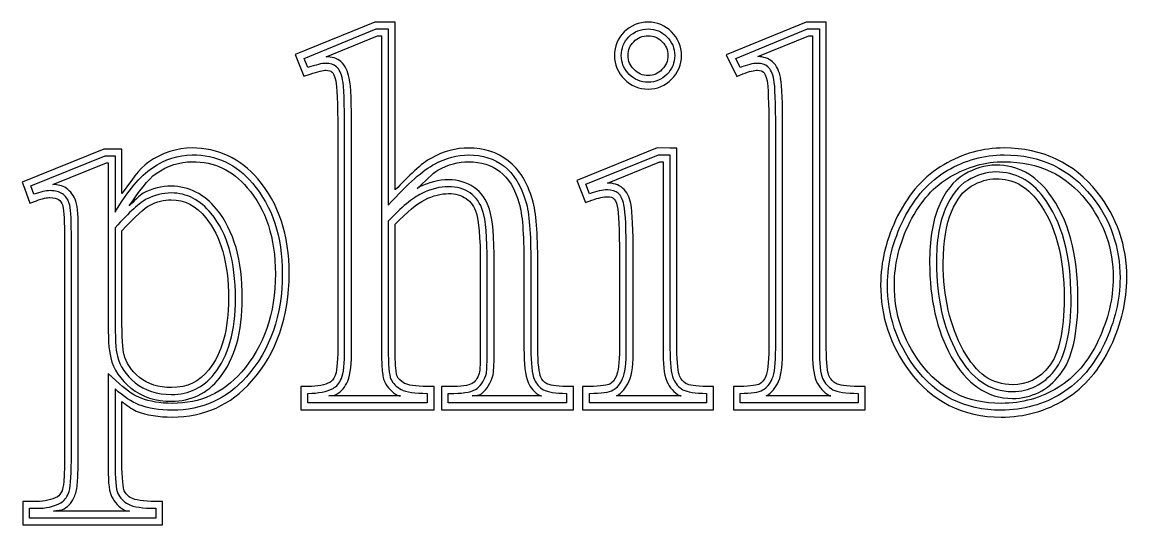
# Model space of a CAD drawing. Extents: x 35 to 204, y 106 to 197.
# Drawn here: x 130.64 to 153.07, y 105.59 to 115.8 of the extents above; entities that cross this region are included whole.
import ezdxf

# ---------------------------------------------------------------- set-up
doc = ezdxf.new("R2010")
doc.units = 0
doc.layers.add('Plast_1', color=7, linetype='CONTINUOUS')

msp = doc.modelspace()

# ---------------------------------------------------------------- linework, layer by layer
at = {"layer": 'Plast_1', "color": 7}
for points in [[(137.80469, 115.80469), (136.1875, 115.14453), (136.36328, 114.70703), (136.48828, 114.74803)], [(138.2169, 112.3961), (138.2169, 115.80431), (138.07627, 115.80431), (137.80469, 115.80469)], [(146.56055, 115.80469), (144.93945, 115.14063), (145.15234, 114.70313), (145.27344, 114.75193)], [(146.9688, 109.1777), (146.9688, 115.80466), (146.82817, 115.80466), (146.56055, 115.80469)], [(136.44297, 114.88106), (136.36817, 115.06795), (137.8313, 115.66602), (138.07686, 115.66604)], [(136.81861, 115.10122), (137.85939, 115.52734)], [(137.85939, 115.52734), (137.93749, 115.52734), (137.93749, 111.81836), (137.93749, 111.72856), (137.93749, 109.17777)], [(138.07686, 115.66604), (138.07686, 112.08831)], [(145.22161, 114.88104), (145.13081, 115.06793), (146.5886, 115.666), (146.82894, 115.66604)], [(145.58211, 115.10328), (146.61525, 115.52734)], [(146.61525, 115.52734), (146.68945, 115.52734), (146.68945, 109.17773)], [(146.82894, 115.66604), (146.82894, 109.17807)], [(143.63086, 115.4082), (143.63286, 115.4062), (143.63486, 115.4062)], [(143.6329, 114.84175), (143.6329, 114.83975), (143.6309, 114.83975)], [(136.93359, 114.79103), (136.93559, 114.79103), (136.93759, 114.78903)], [(145.69141, 114.79103), (145.69341, 114.79103), (145.69341, 114.78903)], [(146.04105, 114.66187), (146.04305, 114.66187)], [(137.01179, 114.60935), (137.01179, 114.60735), (137.01179, 114.60535)], [(145.76761, 114.60935), (145.76761, 114.60735)], [(137.05089, 113.60535), (137.05089, 109.17761)], [(137.19053, 109.17803), (137.19053, 113.6048)], [(137.33035, 109.1774), (137.33035, 113.60514)], [(145.80271, 113.62102), (145.80271, 109.17766)], [(145.94252, 109.17801), (145.94252, 113.6208)], [(146.08205, 109.17749), (146.08205, 113.62085)], [(132.66797, 112.32227), (132.66797, 113.22656), (132.29883, 113.22656), (130.64258, 112.55664), (130.68948, 112.42969), (130.80276, 112.12695), (130.93362, 112.17775)], [(130.81994, 112.47813), (132.32579, 113.08687), (132.52871, 113.08687), (132.52871, 111.94414)], [(143.5332, 113.24805), (141.90625, 112.58789), (142.08203, 112.13867), (142.21094, 112.18747)], [(142.16189, 112.31785), (142.08709, 112.51008), (143.5609, 113.10815), (143.79588, 113.10823)], [(143.93559, 109.1774), (143.93559, 113.24772), (143.79496, 113.24772), (143.5332, 113.24805)], [(143.79588, 113.10823), (143.79588, 109.17807)], [(131.26377, 112.50768), (132.35362, 112.94714), (132.38872, 112.94714), (132.38872, 111.7694), (132.38872, 111.62878), (132.38872, 111.43151), (132.38872, 109.8026)], [(134.0938, 112.96857), (134.09375, 112.96875)], [(139.71103, 112.96897), (139.71096, 112.96875)], [(142.52565, 112.53692), (143.5879, 112.96875)], [(143.5879, 112.96875), (143.6563, 112.96875), (143.6563, 109.17773)], [(139.08212, 112.79705), (139.08212, 112.79905)], [(130.88396, 112.30723), (130.81994, 112.47813)], [(131.53721, 112.43148), (131.53721, 112.43348)], [(149.9102, 112.47062), (149.9122, 112.47062)], [(131.38089, 112.20315), (131.38289, 112.20115)], [(133.67183, 112.19541), (133.67187, 112.19531)], [(139.65631, 112.22046), (139.65831, 112.21846), (139.66031, 112.21846)], [(142.65234, 112.22257), (142.65434, 112.22057), (142.65634, 112.21857)], [(151.26562, 112.16598), (151.26762, 112.16598), (151.26762, 112.16398)], [(133.22648, 112.08013), (133.22648, 112.08213), (133.22848, 112.08213)], [(140.73635, 112.11914), (140.73635, 112.11714)], [(142.99831, 112.12086), (142.99831, 112.12286)], [(138.07692, 111.76254), (138.07692, 109.17803)], [(139.86734, 111.91768), (139.86734, 111.91568)], [(131.50199, 111.52146), (131.50199, 106.89842)], [(131.64221, 106.89794), (131.64221, 111.52228)], [(131.78132, 106.89828), (131.78132, 111.52132)], [(132.52871, 111.62908), (132.52871, 109.80284)], [(132.66789, 109.80278), (132.66789, 111.56841)], [(138.21686, 109.17749), (138.21686, 111.69898)], [(142.76964, 111.06232), (142.76964, 109.17755)], [(142.90952, 109.17801), (142.90952, 111.06299)], [(143.04911, 109.1775), (143.04911, 111.06227)], [(139.94544, 110.90786), (139.94544, 109.17739)], [(140.08468, 109.17803), (140.08468, 110.90816)], [(140.22465, 109.17786), (140.22465, 110.90833)], [(140.83205, 110.90815), (140.83205, 109.17768)], [(140.97108, 110.9082), (140.97108, 109.17807)], [(141.11143, 109.17735), (141.11143, 110.90782)], [(132.71289, 109.05664), (132.71089, 109.05864)], [(149.50391, 109.00973), (149.50591, 109.00973)], [(132.62105, 108.45898), (132.38863, 108.66992), (132.38863, 106.86523)], [(140.20315, 108.64052), (140.20515, 108.64452), (140.20515, 108.65052)], [(141.17393, 108.59528), (141.17393, 108.59728)], [(142.70904, 108.62287), (142.70704, 108.62087), (142.70704, 108.61887)], [(145.74411, 108.61907), (145.74611, 108.61907)], [(147.0215, 108.62492), (147.0215, 108.62692)], [(132.52871, 108.35573), (132.52871, 106.8659)], [(132.85157, 108.37096), (132.85157, 108.36896), (132.85357, 108.36896)], [(136.44341, 108.40411), (136.30278, 108.40411), (136.30278, 107.9334), (139.00591, 107.9334), (139.00591, 108.40411), (138.86724, 108.40411)], [(136.89272, 108.49011), (136.89072, 108.49011), (136.88872, 108.48811)], [(138.00199, 108.49809), (138.00399, 108.49609), (138.00399, 108.49209)], [(139.40635, 108.40392), (139.1544, 108.40392), (139.1544, 107.93321), (141.83604, 107.93321), (141.83604, 108.40392), (141.69737, 108.40392)], [(142.16212, 108.40401), (142.02149, 108.40401), (142.02149, 107.9333), (144.67774, 107.9333), (144.67774, 108.40401), (144.53907, 108.40401)], [(143.7305, 108.50977), (143.7325, 108.50777), (143.7345, 108.50577)], [(145.22072, 108.40421), (145.08205, 108.40421), (145.08205, 107.9335), (147.75783, 107.9335), (147.75783, 108.40421), (147.61916, 108.40421)], [(146.76565, 108.51367), (146.76565, 108.51167), (146.76565, 108.50967)], [(133.06055, 108.16602), (133.05855, 108.16602)], [(138.86723, 108.26491), (138.86723, 108.07267), (136.44292, 108.07267), (136.44292, 108.26491)], [(138.32441, 108.21251), (136.86933, 108.21251)], [(137.01777, 108.24181), (137.01977, 108.24381)], [(138.26961, 108.22451), (138.27161, 108.22251), (138.27561, 108.22051)], [(141.69734, 108.26491), (141.69734, 108.07267), (139.29439, 108.07267), (139.29439, 108.26491), (139.40653, 108.26491)], [(141.18943, 108.2127), (139.78318, 108.2127)], [(139.96678, 108.2557), (139.96878, 108.2577)], [(144.53814, 108.26491), (144.53814, 108.07267), (142.16189, 108.07267), (142.16189, 108.26491)], [(144.02566, 108.21266), (142.71121, 108.21266)], [(143.98646, 108.21866), (143.98846, 108.21866), (143.99046, 108.21866)], [(147.61926, 108.26491), (147.61926, 108.07267), (145.22165, 108.07267), (145.22165, 108.26491)], [(147.06068, 108.21265), (145.75, 108.21265)], [(147.03128, 108.21865), (147.03328, 108.21865), (147.03528, 108.21665)], [(132.66792, 106.86517), (132.66792, 108.0976)], [(131.45709, 106.29295), (131.45509, 106.29095), (131.45309, 106.28695)], [(132.45893, 106.17383), (132.46093, 106.17383), (132.46093, 106.17183)], [(132.71482, 106.287), (132.71482, 106.289)], [(130.92971, 106.07016), (130.92771, 106.07016), (130.65428, 106.07016), (130.65428, 105.5936), (133.49607, 105.5936), (133.49607, 106.07016), (133.35545, 106.07016)], [(133.35635, 105.93142), (133.35635, 105.73384), (130.7932, 105.73384), (130.7932, 105.93142), (130.9267, 105.93142)], [(132.82426, 105.87292), (131.28324, 105.87292)], [(131.49613, 105.92172), (131.49813, 105.92172)], [(132.73436, 105.88862), (132.73636, 105.88862), (132.73636, 105.88662)]]:
    msp.add_lwpolyline(points, dxfattribs=at)
for points in [[(143.35352, 115.80469)], [(143.35267, 115.66604)], [(143.35356, 115.52725)], [(134.0937, 113.24799)], [(150.57754, 113.10823)], [(150.57812, 113.24805)], [(150.41216, 112.90035)], [(150.57812, 112.96875)], [(150.41201, 112.76114)], [(150.4122, 112.62101)], [(132.52875, 111.62908)]]:
    msp.add_lwpolyline(points, close=True, dxfattribs=at)
for points in [[(143.35352, 115.80469), (143.16799, 115.80469), (142.99364, 115.73389), (142.86328, 115.60352)], [(143.82812, 115.60547), (143.70184, 115.73438), (143.53471, 115.80469), (143.35352, 115.80469)], [(142.86328, 115.60352), (142.73623, 115.47647), (142.66797, 115.30858), (142.66797, 115.12695)], [(142.96286, 115.50584), (143.069653, 115.61264), (143.19959, 115.66604), (143.35267, 115.66604)], [(143.06059, 115.40616), (143.14379, 115.48936), (143.23292, 115.52725), (143.35356, 115.52725)], [(143.35267, 115.66604), (143.502183, 115.66604), (143.62856, 115.61264), (143.7318, 115.50584)], [(143.35352, 115.52734), (143.46981, 115.52734), (143.55101, 115.49084), (143.63086, 115.4082)], [(144.03125, 115.12695), (144.03125, 115.30969), (143.95915, 115.47885), (143.82812, 115.60547)], [(142.808, 115.12671), (142.808, 115.27623), (142.85962, 115.402607), (142.96286, 115.50584)], [(142.94731, 115.12686), (142.94731, 115.24428), (142.98121, 115.32674), (143.06059, 115.40616)], [(143.63486, 115.4062), (143.71746, 115.3264), (143.75204, 115.24321), (143.75204, 115.1269)], [(143.7318, 115.50584), (143.8386, 115.402607), (143.892, 115.27623), (143.892, 115.12671)], [(137.11548, 115.00162), (137.03528, 115.07042), (136.92901, 115.09902), (136.81861, 115.10122)], [(142.66797, 115.12695), (142.66797, 114.94422), (142.73937, 114.77435), (142.86914, 114.64453)], [(142.9682, 114.74224), (142.8614, 114.84904), (142.808, 114.977197), (142.808, 115.12671)], [(143.06645, 114.84171), (142.98265, 114.92551), (142.94731, 115.01057), (142.94731, 115.12686)], [(143.75204, 115.1269), (143.75204, 115.01061), (143.71674, 114.92553), (143.6329, 114.84175)], [(143.892, 115.12671), (143.892, 114.977197), (143.8386, 114.84904), (143.7318, 114.74224)], [(143.83008, 114.64453), (143.95989, 114.77435), (144.03125, 114.94422), (144.03125, 115.12695)], [(145.87313, 115.00171), (145.79393, 115.07031), (145.68977, 115.10161), (145.58211, 115.10328)], [(136.80608, 114.96646), (136.73132, 114.96646), (136.610283, 114.937993), (136.44297, 114.88106)], [(137.02502, 114.89706), (136.97162, 114.943327), (136.89864, 114.96646), (136.80608, 114.96646)], [(137.14783, 114.6354), (137.122897, 114.76356), (137.08196, 114.85078), (137.02502, 114.89706)], [(137.28345, 114.66569), (137.25555, 114.80644), (137.21025, 114.92282), (137.11548, 115.00162)], [(143.35356, 114.72061), (143.23725, 114.72061), (143.15022, 114.75791), (143.06645, 114.84171)], [(145.57404, 114.96644), (145.481487, 114.96644), (145.36401, 114.937973), (145.22161, 114.88104)], [(145.7823, 114.89704), (145.7289, 114.943307), (145.65948, 114.96644), (145.57404, 114.96644)], [(145.90512, 114.63538), (145.880187, 114.76354), (145.839247, 114.85076), (145.7823, 114.89704)], [(146.04305, 114.66187), (146.01525, 114.80484), (145.96895, 114.922), (145.87313, 115.00171)], [(136.48828, 114.74803), (136.6496, 114.80293), (136.76729, 114.82613), (136.80664, 114.82613)], [(136.80664, 114.82613), (136.87594, 114.82613), (136.91034, 114.81113), (136.93359, 114.79103)], [(136.93759, 114.78903), (136.95339, 114.77623), (136.99009, 114.72103), (137.01179, 114.60935)], [(137.19053, 113.6048), (137.19053, 114.163713), (137.176297, 114.507247), (137.14783, 114.6354)], [(137.33035, 113.60514), (137.33035, 114.16642), (137.32135, 114.49562), (137.28345, 114.66569)], [(142.86914, 114.64453), (142.99895, 114.51471), (143.17078, 114.44336), (143.35352, 114.44336)], [(143.35267, 114.58204), (143.20315, 114.58204), (143.074993, 114.63544), (142.9682, 114.74224)], [(143.7318, 114.74224), (143.62856, 114.63544), (143.502183, 114.58204), (143.35267, 114.58204)], [(143.35352, 114.44336), (143.53561, 114.44336), (143.70359, 114.51436), (143.83008, 114.64453)], [(143.6309, 114.83975), (143.551, 114.75715), (143.46985, 114.72061), (143.35356, 114.72061)], [(145.27344, 114.75193), (145.40616, 114.80503), (145.51027, 114.82613), (145.57422, 114.82613)], [(145.57422, 114.82613), (145.63452, 114.82613), (145.66582, 114.81313), (145.69141, 114.79103)], [(145.69341, 114.78903), (145.70921, 114.77623), (145.74591, 114.72103), (145.76761, 114.60935)], [(145.94252, 113.6208), (145.94252, 114.172593), (145.930053, 114.510787), (145.90512, 114.63538)], [(146.08205, 113.62085), (146.08205, 114.17475), (146.07405, 114.49842), (146.04105, 114.66187)], [(137.01179, 114.60535), (137.03099, 114.51905), (137.05089, 114.16189), (137.05089, 113.60535)], [(145.76761, 114.60735), (145.78481, 114.52165), (145.80271, 114.17072), (145.80271, 113.62102)], [(134.09375, 113.24805), (133.78368, 113.24805), (133.48492, 113.14875), (133.20898, 112.96094)], [(133.28697, 112.84658), (133.54329, 113.021013), (133.812067, 113.10823), (134.0933, 113.10823)], [(134.0933, 113.10823), (134.584567, 113.10823), (134.993957, 112.915993), (135.32147, 112.53152)], [(135.42768, 112.62103), (135.07784, 113.03172), (134.62136, 113.24799), (134.0937, 113.24799)], [(139.71104, 113.24767), (139.45461, 113.24767), (139.19976, 113.17837), (138.95127, 113.04454)], [(139.01668, 112.92134), (139.248073, 113.045933), (139.479467, 113.10823), (139.71086, 113.10823)], [(139.71086, 113.10823), (139.988533, 113.10823), (140.22705, 113.031693), (140.42641, 112.87862)], [(140.51182, 112.98985), (140.28764, 113.16198), (140.01434, 113.24767), (139.71104, 113.24767)], [(150.57812, 113.24805), (150.14782, 113.24805), (149.7362, 113.13331), (149.35352, 112.9082)], [(149.42413, 112.78784), (149.787237, 113.001433), (150.171707, 113.10823), (150.57754, 113.10823)], [(150.57754, 113.10823), (151.318007, 113.10823), (151.912517, 112.826997), (152.36107, 112.26453)], [(152.4707, 112.35156), (151.99882, 112.94328), (151.35391, 113.24805), (150.57812, 113.24805)], [(132.52871, 111.94414), (132.781463, 112.374887), (133.034217, 112.6757), (133.28697, 112.84658)], [(133.20898, 112.96094), (133.02011, 112.83302), (132.84497, 112.56542), (132.66797, 112.32227)], [(133.36528, 112.73029), (133.60199, 112.89137), (133.84141, 112.96857), (134.0938, 112.96857)], [(134.09375, 112.96875), (134.54862, 112.96875), (134.90966, 112.79967), (135.21484, 112.44141)], [(138.07686, 112.08831), (138.472007, 112.522623), (138.78528, 112.8003), (139.01668, 112.92134)], [(138.95127, 113.04454), (138.75343, 112.94105), (138.48737, 112.66926), (138.2169, 112.3961)], [(139.08212, 112.79905), (139.29642, 112.91444), (139.50467, 112.96897), (139.71103, 112.96897)], [(139.71096, 112.96875), (139.963, 112.96875), (140.16727, 112.90165), (140.34182, 112.76758)], [(140.42641, 112.87862), (140.625763, 112.72554), (140.7735, 112.485243), (140.86962, 112.15773)], [(141.00401, 112.19689), (140.9022, 112.54377), (140.7407, 112.8141), (140.51182, 112.98985)], [(149.35352, 112.9082), (148.96422, 112.68302), (148.6519, 112.33132), (148.41797, 111.86719)], [(149.49414, 112.66797), (149.83767, 112.87005), (150.19677, 112.96875), (150.57812, 112.96875)], [(150.41211, 112.90035), (150.19535, 112.90035), (149.97898, 112.83505), (149.76953, 112.7109)], [(151.49028, 112.33199), (151.21704, 112.70143), (150.84433, 112.90035), (150.41216, 112.90035)], [(150.57812, 112.96875), (151.28327, 112.96875), (151.82673, 112.71095), (152.25195, 112.17773)], [(132.81841, 112.07599), (133.00492, 112.34778), (133.19317, 112.61392), (133.36528, 112.73029)], [(136.0644, 110.69525), (136.0644, 111.47403), (135.85317, 112.12328), (135.42768, 112.62103)], [(138.66415, 112.42595), (138.80115, 112.54452), (138.98976, 112.74873), (139.08212, 112.79705)], [(139.29892, 112.60169), (139.09981, 112.60169), (138.89739, 112.54939), (138.69345, 112.44935)], [(139.81845, 112.4474), (139.67215, 112.55067), (139.49305, 112.60169), (139.29892, 112.60169)], [(140.34182, 112.76758), (140.51164, 112.63717), (140.64591, 112.42728), (140.73635, 112.11914)], [(148.54304, 111.8053), (148.76732, 112.250293), (149.061017, 112.577807), (149.42413, 112.78784)], [(148.66797, 111.74219), (148.8826, 112.16804), (149.15721, 112.47308), (149.49414, 112.66797)], [(149.76953, 112.7109), (149.54716, 112.58084), (149.37716, 112.35636), (149.25195, 112.0566)], [(150.41201, 112.76114), (150.22333, 112.76114), (150.032873, 112.70418), (149.84064, 112.59026)], [(149.9122, 112.47062), (150.08721, 112.57434), (150.2516, 112.62101), (150.4122, 112.62101)], [(151.37853, 112.24851), (151.12577, 112.590263), (150.803597, 112.76114), (150.41201, 112.76114)], [(150.41211, 112.62105), (150.76311, 112.62105), (151.03335, 112.48004), (151.26562, 112.16598)], [(131.2097, 112.38203), (131.12426, 112.38203), (131.01568, 112.357097), (130.88396, 112.30723)], [(131.46067, 112.31793), (131.400137, 112.360663), (131.31648, 112.38203), (131.2097, 112.38203)], [(131.53721, 112.43348), (131.46091, 112.48618), (131.36373, 112.50068), (131.26377, 112.50768)], [(131.73252, 112.16976), (131.69652, 112.27785), (131.6284, 112.37022), (131.53721, 112.43148)], [(133.67192, 112.47248), (133.4778, 112.47248), (133.28606, 112.42408), (133.10161, 112.3299)], [(134.59185, 112.00568), (134.34413, 112.30759), (134.02641, 112.47248), (133.67192, 112.47248)], [(135.21484, 112.44141), (135.59312, 111.99953), (135.78516, 111.42523), (135.78516, 110.69531)], [(135.32147, 112.53152), (135.723743, 112.061613), (135.92488, 111.449307), (135.92488, 110.6946)], [(138.69345, 112.44935), (138.68445, 112.44535), (138.67285, 112.43045), (138.66415, 112.42595)], [(139.29975, 112.46207), (139.125317, 112.46207), (138.94376, 112.41579), (138.75508, 112.32323)], [(139.73762, 112.33391), (139.616587, 112.41935), (139.47063, 112.46207), (139.29975, 112.46207)], [(140.13095, 112.00404), (140.07045, 112.19192), (139.96621, 112.34661), (139.81845, 112.4474)], [(142.525, 112.39795), (142.425327, 112.39795), (142.30429, 112.37125), (142.16189, 112.31785)], [(142.74394, 112.32855), (142.69054, 112.374817), (142.61756, 112.39795), (142.525, 112.39795)], [(142.83424, 112.4334), (142.75084, 112.5049), (142.6408, 112.53692), (142.52565, 112.53692)], [(142.99831, 112.12286), (142.97001, 112.25193), (142.92431, 112.35956), (142.83424, 112.4334)], [(149.84064, 112.59026), (149.65196, 112.479907), (149.498883, 112.28411), (149.38141, 112.00287)], [(149.50981, 111.94914), (149.61954, 112.21186), (149.75521, 112.37997), (149.9102, 112.47062)], [(130.93362, 112.17775), (131.056, 112.22405), (131.15071, 112.24225), (131.20901, 112.24225)], [(131.20901, 112.24225), (131.29721, 112.24225), (131.35193, 112.22365), (131.38089, 112.20315)], [(131.38289, 112.20115), (131.41919, 112.17695), (131.44609, 112.14425), (131.46689, 112.08201)], [(131.59951, 112.12569), (131.571043, 112.21113), (131.524763, 112.27521), (131.46067, 112.31793)], [(131.78132, 111.52132), (131.78132, 111.84234), (131.77732, 112.03526), (131.73252, 112.16976)], [(133.1642, 112.20579), (133.03604, 112.141723), (132.824223, 111.949487), (132.52875, 111.62908)], [(133.10161, 112.3299), (133.02911, 112.2936), (132.90644, 112.15214), (132.81841, 112.07599)], [(133.67149, 112.33395), (133.50061, 112.33395), (133.331513, 112.29123), (133.1642, 112.20579)], [(133.22848, 112.08213), (133.37866, 112.15883), (133.52421, 112.19541), (133.67183, 112.19541)], [(134.48315, 111.91744), (134.255317, 112.195113), (133.984763, 112.33395), (133.67149, 112.33395)], [(133.67187, 112.19531), (133.94393, 112.19531), (134.16705, 112.08156), (134.375, 111.82813)], [(138.75508, 112.32323), (138.566407, 112.23067), (138.340353, 112.043773), (138.07692, 111.76254)], [(138.21686, 111.69898), (138.45478, 111.94677), (138.66437, 112.12241), (138.81647, 112.19703)], [(138.81647, 112.19703), (138.98989, 112.28213), (139.14913, 112.32203), (139.29889, 112.32203)], [(139.29889, 112.32203), (139.44652, 112.32203), (139.56055, 112.28803), (139.65631, 112.22046)], [(139.66031, 112.21846), (139.75271, 112.15596), (139.82122, 112.06219), (139.86734, 111.91768)], [(139.99928, 111.96012), (139.94588, 112.127433), (139.85866, 112.25203), (139.73762, 112.33391)], [(140.86962, 112.15773), (140.93726, 111.929897), (140.97108, 111.513387), (140.97108, 110.9082)], [(141.11143, 110.90782), (141.11143, 111.51821), (141.08123, 111.93675), (141.00401, 112.19689)], [(142.21094, 112.18747), (142.34332, 112.23707), (142.45063, 112.25777), (142.52539, 112.25777)], [(142.52539, 112.25777), (142.59469, 112.25777), (142.62909, 112.24277), (142.65234, 112.22257)], [(142.65634, 112.21857), (142.67074, 112.20707), (142.70344, 112.16147), (142.72474, 112.06427)], [(142.86142, 112.09359), (142.836487, 112.20751), (142.797327, 112.28583), (142.74394, 112.32855)], [(151.26762, 112.16398), (151.61806, 111.69671), (151.79887, 111.04579), (151.79887, 110.19719)], [(151.93921, 110.19799), (151.93921, 111.06661), (151.752317, 111.750117), (151.37853, 112.24851)], [(152.07817, 110.19723), (152.07817, 111.08585), (151.88741, 111.80248), (151.49028, 112.33199)], [(152.25195, 112.17773), (152.61463, 111.72014), (152.79297, 111.20393), (152.79297, 110.60938)], [(152.36107, 112.26453), (152.741977, 111.783937), (152.93243, 111.232147), (152.93243, 110.60916)], [(153.07227, 110.60938), (153.07227, 111.26079), (152.86984, 111.84797), (152.4707, 112.35156)], [(131.46689, 112.08201), (131.47899, 112.04561), (131.50199, 111.83412), (131.50199, 111.52146)], [(131.64221, 111.52228), (131.64221, 111.839113), (131.627977, 112.04025), (131.59951, 112.12569)], [(132.66789, 111.56841), (132.93317, 111.85044), (133.1483, 112.04105), (133.22648, 112.08013)], [(135.11333, 110.19318), (135.11333, 110.96114), (134.94607, 111.5706), (134.59185, 112.00568)], [(140.08468, 110.90816), (140.08468, 111.442147), (140.056213, 111.7928), (139.99928, 111.96012)], [(140.22465, 110.90833), (140.22465, 111.44633), (140.20215, 111.79376), (140.13095, 112.00404)], [(140.73635, 112.11714), (140.79435, 111.92161), (140.83205, 111.50814), (140.83205, 110.90815)], [(142.72474, 112.06427), (142.75054, 111.93734), (142.76964, 111.58892), (142.76964, 111.06232)], [(142.90952, 111.06299), (142.90952, 111.593423), (142.893487, 111.936957), (142.86142, 112.09359)], [(143.04911, 111.06227), (143.04911, 111.59551), (143.03661, 111.93392), (142.99831, 112.12086)], [(149.25195, 112.0566), (149.12447, 111.75141), (149.06641, 111.37173), (149.06641, 110.91793)], [(149.38141, 112.00287), (149.26393, 111.721637), (149.20519, 111.360307), (149.20519, 110.91888)], [(149.34379, 110.91789), (149.34379, 111.34694), (149.40229, 111.69186), (149.50981, 111.94914)], [(134.375, 111.82813), (134.67515, 111.45869), (134.83398, 110.91977), (134.83398, 110.19336)], [(134.97442, 110.19265), (134.97442, 110.940237), (134.810663, 111.515167), (134.48315, 111.91744)], [(139.86734, 111.91568), (139.90964, 111.7912), (139.94544, 111.43689), (139.94544, 110.90786)], [(148.41797, 111.86719), (148.1888, 111.40885), (148.07227, 110.94213), (148.07227, 110.4707)], [(148.21197, 110.47033), (148.21197, 110.918877), (148.322327, 111.363867), (148.54304, 111.8053)], [(148.35156, 110.4707), (148.35156, 110.89637), (148.45571, 111.31766), (148.66797, 111.74219)], [(149.06641, 110.91793), (149.06641, 110.18758), (149.20978, 109.54958), (149.50391, 109.00973)], [(149.20519, 110.91888), (149.20519, 110.206893), (149.345807, 109.592803), (149.62704, 109.07661)], [(149.75004, 109.14445), (149.48225, 109.63667), (149.34379, 110.225), (149.34379, 110.91789)], [(135.78516, 110.69531), (135.78516, 109.8783), (135.55465, 109.21866), (135.09375, 108.69336)], [(135.92488, 110.6946), (135.92488, 109.8509), (135.682807, 109.153153), (135.19866, 108.60136)], [(135.30268, 108.50971), (135.81008, 109.08799), (136.0644, 109.82487), (136.0644, 110.69525)], [(152.79297, 110.60938), (152.79297, 110.19381), (152.69288, 109.77066), (152.49023, 109.33789)], [(152.93243, 110.60916), (152.93243, 110.171293), (152.827413, 109.728083), (152.61738, 109.27953)], [(152.74414, 109.2207), (152.96157, 109.68504), (153.07227, 110.1492), (153.07227, 110.60938)], [(148.07227, 110.4707), (148.07227, 109.82715), (148.26724, 109.23777), (148.65039, 108.7207)], [(148.76198, 108.80428), (148.395307, 109.299107), (148.21197, 109.854457), (148.21197, 110.47033)], [(148.875, 108.88672), (148.52481, 109.3593), (148.35156, 109.88252), (148.35156, 110.4707)], [(134.83398, 110.19336), (134.83398, 109.55513), (134.6964, 109.07704), (134.43359, 108.74609)], [(134.54189, 108.6601), (134.830243, 109.023213), (134.97442, 109.534063), (134.97442, 110.19265)], [(134.65044, 108.57404), (134.96434, 108.96932), (135.11333, 109.51423), (135.11333, 110.19318)], [(151.79887, 110.19719), (151.79887, 109.51802), (151.68437, 109.05784), (151.49418, 108.81633)], [(151.6028, 108.72952), (151.827073, 109.014313), (151.93921, 109.503803), (151.93921, 110.19799)], [(151.71294, 108.64254), (151.9713, 108.97061), (152.07818, 109.48802), (152.07817, 110.19723)], [(132.38872, 109.8026), (132.38872, 109.40368), (132.40052, 109.14722), (132.44142, 108.98815)], [(132.52871, 109.80284), (132.52871, 109.407687), (132.544743, 109.14781), (132.57681, 109.02321)], [(132.71089, 109.05864), (132.68769, 109.14874), (132.66789, 109.4114), (132.66789, 109.80278)], [(152.49023, 109.33789), (152.2897, 108.90963), (152.01929, 108.5954), (151.67383, 108.38281)], [(152.61738, 109.27953), (152.407347, 108.830977), (152.117213, 108.492783), (151.74698, 108.26495)], [(132.57681, 109.02321), (132.626677, 108.816737), (132.747713, 108.635183), (132.93992, 108.47855)], [(133.02734, 108.58789), (132.85475, 108.72896), (132.75492, 108.8826), (132.71289, 109.05664)], [(137.05089, 109.17761), (137.05089, 108.87795), (137.02049, 108.67702), (136.99819, 108.62488)], [(137.12643, 108.56928), (137.169163, 108.66896), (137.19053, 108.871877), (137.19053, 109.17803)], [(137.25415, 108.51334), (137.31725, 108.66056), (137.33035, 108.86476), (137.33035, 109.1774)], [(137.93749, 109.17777), (137.93749, 109.00798), (137.94149, 108.87025), (137.95119, 108.75981)], [(138.07692, 109.17803), (138.07692, 108.843397), (138.09472, 108.63514), (138.13032, 108.55326)], [(138.22856, 108.78296), (138.22056, 108.88076), (138.21686, 109.01265), (138.21686, 109.17749)], [(139.94544, 109.17739), (139.94544, 108.90487), (139.93504, 108.72712), (139.93174, 108.70669)], [(140.06868, 108.67608), (140.079347, 108.733013), (140.08468, 108.90033), (140.08468, 109.17803)], [(140.20515, 108.65052), (140.22335, 108.74782), (140.22465, 108.89838), (140.22465, 109.17786)], [(140.83205, 109.17768), (140.83205, 108.86048), (140.84945, 108.64274), (140.91795, 108.48628)], [(140.97108, 109.17807), (140.97108, 108.868357), (140.996013, 108.65654), (141.04588, 108.54262)], [(141.17393, 108.59728), (141.14273, 108.66868), (141.11143, 108.87513), (141.11143, 109.17735)], [(142.76964, 109.17755), (142.76964, 108.88262), (142.73764, 108.6839), (142.70904, 108.62287)], [(142.83472, 108.56392), (142.884587, 108.67072), (142.90952, 108.875417), (142.90952, 109.17801)], [(142.96121, 108.50563), (143.03241, 108.65819), (143.04911, 108.86725), (143.04911, 109.1775)], [(143.6563, 109.17773), (143.6563, 108.86509), (143.6691, 108.65803), (143.7305, 108.50977)], [(143.79588, 109.17807), (143.79588, 108.871917), (143.817247, 108.66722), (143.85998, 108.56398)], [(143.98829, 108.62076), (143.96429, 108.68056), (143.93559, 108.87981), (143.93559, 109.1774)], [(145.80271, 109.17766), (145.80271, 108.88218), (145.77131, 108.68178), (145.74411, 108.61907)], [(145.87312, 108.56392), (145.919387, 108.67072), (145.94252, 108.875417), (145.94252, 109.17801)], [(146.00195, 108.50757), (146.06735, 108.65847), (146.08205, 108.86779), (146.08205, 109.17749)], [(146.68945, 109.17773), (146.68945, 108.86509), (146.70255, 108.66089), (146.76565, 108.51367)], [(146.82894, 109.17807), (146.82894, 108.871917), (146.850307, 108.669), (146.89304, 108.56932)], [(147.0215, 108.62692), (146.9992, 108.67992), (146.9688, 108.87909), (146.9688, 109.1777)], [(149.50591, 109.00973), (149.80614, 108.46556), (150.23344, 108.16207), (150.7481, 108.16207)], [(149.62704, 109.07661), (149.911833, 108.560423), (150.285627, 108.30233), (150.74842, 108.30233)], [(150.74809, 108.44133), (150.33716, 108.44133), (150.01939, 108.65625), (149.75004, 109.14445)], [(151.82031, 108.14648), (152.21532, 108.38956), (152.52461, 108.75186), (152.74414, 109.2207)], [(132.44142, 108.98815), (132.49922, 108.75039), (132.64114, 108.54245), (132.85157, 108.37096)], [(150.5188, 107.9232), (149.7819, 107.9232), (149.196293, 108.216893), (148.76198, 108.80428)], [(150.51953, 108.0625), (149.8197, 108.0625), (149.28689, 108.32966), (148.875, 108.88672)], [(151.49418, 108.81633), (151.29144, 108.55887), (151.05505, 108.44133), (150.74809, 108.44133)], [(133.67773, 108.38281), (133.40691, 108.38281), (133.19641, 108.45261), (133.02734, 108.58789)], [(133.67683, 108.24359), (134.032823, 108.24359), (134.321177, 108.382427), (134.54189, 108.6601)], [(134.43359, 108.74609), (134.23561, 108.49702), (133.99746, 108.38281), (133.67773, 108.38281)], [(133.67778, 108.10334), (134.07005, 108.10334), (134.40699, 108.26777), (134.65044, 108.57404)], [(135.19866, 108.60136), (134.799947, 108.149253), (134.297997, 107.9232), (133.69281, 107.9232)], [(135.09375, 108.69336), (134.7182, 108.26751), (134.26381, 108.0625), (133.69336, 108.0625)], [(136.99819, 108.62488), (136.96419, 108.54548), (136.92729, 108.50742), (136.89272, 108.49011)], [(136.95555, 108.36637), (137.02675, 108.40197), (137.08371, 108.469607), (137.12643, 108.56928)], [(137.95119, 108.75981), (137.96019, 108.64936), (137.97029, 108.57089), (138.00199, 108.49809)], [(138.25786, 108.61109), (138.25386, 108.62129), (138.23686, 108.68619), (138.22856, 108.78296)], [(138.4063, 108.46851), (138.3278, 108.51391), (138.28243, 108.56091), (138.25786, 108.61109)], [(139.93174, 108.70669), (139.90214, 108.59742), (139.85754, 108.52533), (139.79697, 108.47622)], [(139.88178, 108.36637), (139.97078, 108.43757), (140.03308, 108.540807), (140.06868, 108.67608)], [(139.96878, 108.2577), (140.08435, 108.3502), (140.16181, 108.4834), (140.20315, 108.64052)], [(141.29697, 108.46052), (141.23417, 108.49712), (141.19797, 108.53752), (141.17393, 108.59528)], [(142.70704, 108.61887), (142.66974, 108.53287), (142.62584, 108.48399), (142.57423, 108.45481)], [(142.64248, 108.33431), (142.72436, 108.380577), (142.78844, 108.457113), (142.83472, 108.56392)], [(143.85998, 108.56398), (143.906247, 108.464307), (143.972103, 108.38955), (144.05755, 108.33971)], [(144.12696, 108.46061), (144.06776, 108.49511), (144.02425, 108.54451), (143.98829, 108.62076)], [(145.74611, 108.61907), (145.70881, 108.53307), (145.66301, 108.48419), (145.61135, 108.45501)], [(145.68088, 108.33431), (145.76276, 108.380577), (145.82684, 108.457113), (145.87312, 108.56392)], [(146.89304, 108.56932), (146.939307, 108.469647), (147.008723, 108.39311), (147.10129, 108.33971)], [(147.16994, 108.46281), (147.10384, 108.50151), (147.05617, 108.55201), (147.0215, 108.62492)], [(148.65039, 108.7207), (149.10713, 108.10299), (149.74557, 107.7832), (150.51953, 107.7832)], [(150.7481, 108.16207), (151.13176, 108.16207), (151.46714, 108.3304), (151.71294, 108.64254)], [(150.74842, 108.30233), (151.093733, 108.30233), (151.378527, 108.444727), (151.6028, 108.72952)], [(133.0093, 108.03533), (132.8669, 108.08873), (132.706703, 108.19553), (132.52871, 108.35573)], [(133.05855, 108.16602), (132.9412, 108.21002), (132.79103, 108.306), (132.62105, 108.45898)], [(132.85357, 108.36896), (133.07609, 108.19094), (133.35766, 108.10334), (133.67778, 108.10334)], [(132.93992, 108.47855), (133.13572, 108.32191), (133.381357, 108.24359), (133.67683, 108.24359)], [(133.69331, 107.78314), (134.33323, 107.78314), (134.88081, 108.03134), (135.30268, 108.50971)], [(136.44292, 108.26491), (136.660073, 108.26491), (136.83095, 108.29873), (136.95555, 108.36637)], [(136.88872, 108.48811), (136.79402, 108.43671), (136.64608, 108.40411), (136.44341, 108.40411)], [(137.01977, 108.24381), (137.12628, 108.29801), (137.20313, 108.39432), (137.25415, 108.51334)], [(138.00399, 108.49209), (138.05759, 108.37998), (138.15173, 108.29185), (138.26961, 108.22451)], [(138.13032, 108.55326), (138.169453, 108.471387), (138.238873, 108.40197), (138.33858, 108.34501)], [(138.33858, 108.34501), (138.44182, 108.29161), (138.618037, 108.26491), (138.86723, 108.26491)], [(138.86724, 108.40411), (138.62998, 108.40411), (138.46998, 108.43651), (138.4063, 108.46851)], [(139.79697, 108.47622), (139.75367, 108.44332), (139.62038, 108.40392), (139.40635, 108.40392)], [(139.40653, 108.26491), (139.634363, 108.26491), (139.79278, 108.29873), (139.88178, 108.36637)], [(140.91795, 108.48628), (140.96515, 108.37378), (141.04855, 108.28152), (141.15623, 108.2187)], [(141.04588, 108.54262), (141.08148, 108.457187), (141.141997, 108.38955), (141.22743, 108.33971)], [(141.22743, 108.33971), (141.31287, 108.289843), (141.469507, 108.26491), (141.69734, 108.26491)], [(141.69737, 108.40392), (141.47971, 108.40392), (141.33579, 108.43792), (141.29697, 108.46052)], [(142.57423, 108.45481), (142.54283, 108.43711), (142.39161, 108.40401), (142.16212, 108.40401)], [(142.71121, 108.21266), (142.82252, 108.27556), (142.9059, 108.37926), (142.96121, 108.50563)], [(143.7345, 108.50577), (143.7908, 108.3844), (143.87552, 108.28337), (143.98646, 108.21866)], [(144.05755, 108.33971), (144.14655, 108.289843), (144.306747, 108.26491), (144.53814, 108.26491)], [(144.53907, 108.40401), (144.31873, 108.40401), (144.17173, 108.43601), (144.12696, 108.46061)], [(145.61135, 108.45501), (145.57695, 108.43561), (145.4354, 108.40421), (145.22072, 108.40421)], [(145.75, 108.21265), (145.86211, 108.27605), (145.94666, 108.37997), (146.00195, 108.50757)], [(146.76565, 108.50967), (146.82285, 108.3864), (146.91489, 108.2858), (147.03128, 108.21865)], [(147.10129, 108.33971), (147.19385, 108.289843), (147.366507, 108.26491), (147.61926, 108.26491)], [(147.61916, 108.40421), (147.37662, 108.40421), (147.21662, 108.43811), (147.16994, 108.46281)], [(151.67383, 108.38281), (151.32899, 108.16854), (150.94821, 108.0625), (150.51953, 108.0625)], [(133.69336, 108.0625), (133.44311, 108.0625), (133.23272, 108.0991), (133.06055, 108.16602)], [(136.86933, 108.21251), (136.91413, 108.22761), (136.97804, 108.22051), (137.01777, 108.24181)], [(138.27561, 108.22051), (138.28751, 108.21451), (138.31191, 108.21851), (138.32441, 108.21251)], [(139.78318, 108.2127), (139.83808, 108.2318), (139.92267, 108.2217), (139.96678, 108.2557)], [(141.15623, 108.2187), (141.16423, 108.2137), (141.18103, 108.2167), (141.18943, 108.2127)], [(142.16189, 108.26491), (142.400403, 108.26491), (142.5606, 108.288043), (142.64248, 108.33431)], [(143.99046, 108.21866), (143.99946, 108.21366), (144.01676, 108.21666), (144.02566, 108.21266)], [(145.22165, 108.26491), (145.445923, 108.26491), (145.599, 108.288043), (145.68088, 108.33431)], [(147.03528, 108.21665), (147.04128, 108.21365), (147.05448, 108.21578), (147.06068, 108.21265)], [(151.74698, 108.26495), (151.380307, 108.037117), (150.970913, 107.9232), (150.5188, 107.9232)], [(150.51953, 107.7832), (150.99508, 107.7832), (151.43181, 107.90509), (151.82031, 108.14648)], [(132.66792, 108.0976), (132.76482, 108.0301), (132.86633, 107.94117), (132.95893, 107.90619)], [(132.95893, 107.90619), (133.17123, 107.82369), (133.41667, 107.78314), (133.69331, 107.78314)], [(133.69281, 107.9232), (133.42937, 107.9232), (133.201533, 107.960577), (133.0093, 108.03533)], [(131.50199, 106.89842), (131.50199, 106.72298), (131.49799, 106.58228), (131.48829, 106.4785)], [(131.58351, 106.23579), (131.622643, 106.32123), (131.64221, 106.541947), (131.64221, 106.89794)], [(131.76572, 106.45297), (131.77612, 106.56989), (131.78132, 106.71773), (131.78132, 106.89828)], [(132.38863, 106.86523), (132.38863, 106.52516), (132.39363, 106.3218), (132.45893, 106.17383)], [(132.52871, 106.8659), (132.52871, 106.531267), (132.548277, 106.31945), (132.58741, 106.23045)], [(132.71482, 106.289), (132.70152, 106.3202), (132.66792, 106.53708), (132.66792, 106.86517)], [(131.48829, 106.4785), (131.47929, 106.37471), (131.46139, 106.30232), (131.45709, 106.29295)], [(131.71102, 106.18148), (131.74472, 106.25668), (131.75552, 106.33763), (131.76572, 106.45297)], [(131.35939, 106.16586), (131.24572, 106.10196), (131.10641, 106.06716), (130.92971, 106.07016)], [(131.45309, 106.28695), (131.42649, 106.22035), (131.39599, 106.18735), (131.35939, 106.16586)], [(131.42865, 106.04355), (131.49629, 106.082683), (131.54791, 106.146763), (131.58351, 106.23579)], [(131.49813, 105.92172), (131.59553, 105.97802), (131.66664, 106.07189), (131.71102, 106.18148)], [(132.46093, 106.17183), (132.51673, 106.05106), (132.61244, 105.95394), (132.73436, 105.88862)], [(132.58741, 106.23045), (132.630143, 106.13789), (132.70134, 106.064913), (132.801, 106.01152)], [(132.86717, 106.13466), (132.79027, 106.17586), (132.74455, 106.22326), (132.71482, 106.287)], [(133.35545, 106.07016), (133.09877, 106.07016), (132.92748, 106.10386), (132.86717, 106.13466)], [(130.9267, 105.93142), (131.1225, 105.928087), (131.289817, 105.965463), (131.42865, 106.04355)], [(131.28324, 105.87292), (131.35204, 105.89342), (131.43512, 105.88742), (131.49613, 105.92172)], [(132.73636, 105.88662), (132.75716, 105.87582), (132.80136, 105.88162), (132.82426, 105.87292)], [(132.801, 106.01152), (132.90424, 105.95812), (133.089357, 105.93142), (133.35635, 105.93142)]]:
    msp.add_open_spline(points, degree=3, dxfattribs=at)

doc.saveas('drawing.dxf')
